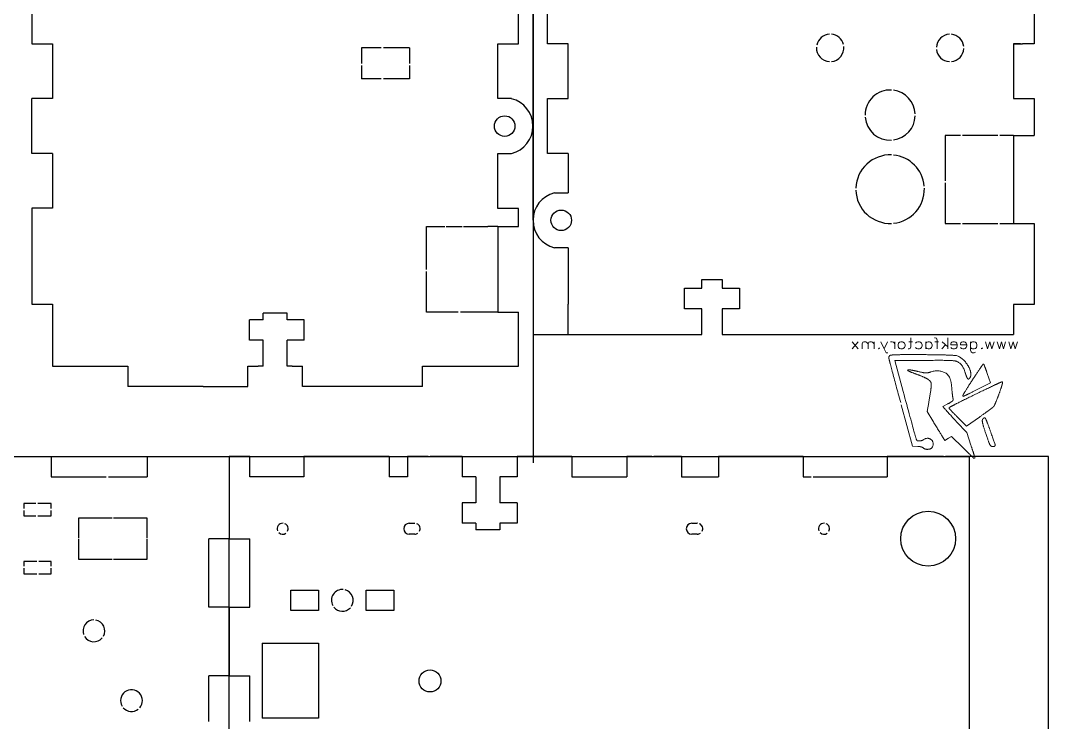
# Model space of a CAD drawing. Header units: centimetres. Extents: x 2209.6 to 2271.7, y 2362.7 to 2417.2.
# Drawn here: x 2225.64 to 2240.64, y 2386.13 to 2396.36 of the extents above; entities that cross this region are included whole.
import ezdxf

# ---------------------------------------------------------------- set-up
doc = ezdxf.new("R2010")
doc.units = ezdxf.units.CM
doc.linetypes.add('PHANTOM2', pattern=[1.25, 0.625, -0.125, 0.125, -0.125, 0.125, -0.125])
doc.layers.add('grabado-tenue', color=7, linetype='PHANTOM2', lineweight=0, true_color=0xc8b188)

msp = doc.modelspace()

# ---------------------------------------------------------------- linework, layer by layer
for p, q in [((2233.122, 2401.823), (2233.122, 2394.823)), ((2233.122, 2393.449), (2233.122, 2401.823)), ((2240.134, 2396.023), (2240.265, 2396.023)), ((2226.109, 2395.224), (2225.809, 2395.224)), ((2225.809, 2394.424), (2225.809, 2395.224)), ((2233.122, 2394.823), (2233.122, 2391.023)), ((2240.134, 2394.684), (2240.434, 2394.684)), ((2240.134, 2394.684), (2240.134, 2393.404)), ((2226.109, 2394.424), (2225.809, 2394.424)), ((2233.634, 2394.424), (2233.634, 2393.849)), ((2233.122, 2393.449), (2233.122, 2391.784)), ((2231.57, 2393.357), (2231.837, 2393.357)), ((2231.857, 2393.357), (2232.09, 2393.357)), ((2232.11, 2393.357), (2232.462, 2393.357)), ((2232.61, 2393.357), (2232.462, 2393.357)), ((2232.61, 2393.357), (2232.609, 2392.109)), ((2232.61, 2393.357), (2232.909, 2393.357)), ((2240.134, 2393.404), (2240.434, 2393.404)), ((2240.434, 2393.404), (2240.434, 2393.271)), ((2233.634, 2393.049), (2233.634, 2392.224)), ((2232.609, 2392.109), (2232.909, 2392.109)), ((2240.434, 2392.223), (2240.134, 2392.223)), ((2240.134, 2392.223), (2240.134, 2391.783)), ((2233.122, 2391.784), (2233.634, 2391.784)), ((2233.634, 2391.784), (2235.585, 2391.784)), ((2235.885, 2391.784), (2240.134, 2391.784)), ((2228.959, 2391.024), (2228.959, 2391.324)), ((2229.184, 2391.324), (2229.109, 2391.324)), ((2229.609, 2391.324), (2229.534, 2391.324)), ((2229.759, 2391.024), (2229.759, 2391.324)), ((2228.309, 2391.024), (2227.209, 2391.024)), ((2228.309, 2391.024), (2228.959, 2391.024)), ((2230.409, 2391.023), (2229.759, 2391.024)), ((2231.509, 2391.023), (2230.409, 2391.023)), ((2233.122, 2391.023), (2233.122, 2389.912)), ((2231.023, 2390.006), (2229.775, 2390.006)), ((2229.775, 2390.006), (2229.775, 2389.706)), ((2231.023, 2390.006), (2231.023, 2389.706)), ((2237.064, 2390.006), (2235.828, 2390.006)), ((2235.828, 2390.006), (2235.828, 2389.706)), ((2237.064, 2390.006), (2237.064, 2389.706)), ((2240.644, 2390.006), (2239.489, 2390.006)), ((2240.644, 2374.605), (2240.644, 2390.006)), ((2237.064, 2389.706), (2237.182, 2389.706)), ((2228.689, 2387.806), (2228.689, 2388.806)), ((2228.689, 2386.806), (2228.689, 2387.806)), ((2228.689, 2385.806), (2228.689, 2386.806))]:
    msp.add_line(p, q)
at = {"color": 7, "linetype": 'Continuous', "lineweight": 25}
for p, q in [((2225.809, 2396.824), (2225.809, 2396.024)), ((2232.909, 2396.023), (2232.909, 2396.823)), ((2233.334, 2396.024), (2233.334, 2396.824)), ((2240.434, 2396.823), (2240.434, 2396.023)), ((2225.809, 2396.024), (2226.109, 2396.024)), ((2226.109, 2396.024), (2226.109, 2395.224)), ((2232.609, 2396.023), (2232.909, 2396.023)), ((2232.609, 2395.223), (2232.609, 2396.023)), ((2233.634, 2396.024), (2233.334, 2396.024)), ((2233.634, 2395.224), (2233.634, 2396.024)), ((2240.235, 2396.023), (2240.134, 2396.023)), ((2240.134, 2396.023), (2240.134, 2395.223)), ((2240.434, 2396.023), (2240.265, 2396.023)), ((2232.809, 2395.223), (2232.609, 2395.223)), ((2233.334, 2395.224), (2233.634, 2395.224)), ((2233.334, 2394.424), (2233.334, 2395.224)), ((2240.134, 2395.223), (2240.434, 2395.223)), ((2240.434, 2395.223), (2240.434, 2394.684)), ((2239.359, 2394.684), (2239.135, 2394.684)), ((2239.904, 2394.684), (2239.389, 2394.684)), ((2240.134, 2394.684), (2239.934, 2394.684)), ((2226.109, 2394.424), (2226.109, 2393.624)), ((2232.609, 2393.623), (2232.609, 2394.423)), ((2232.609, 2394.423), (2232.809, 2394.423)), ((2233.634, 2394.424), (2233.334, 2394.424)), ((2233.434, 2393.849), (2233.634, 2393.849)), ((2226.109, 2393.624), (2225.809, 2393.624)), ((2225.809, 2393.624), (2225.809, 2392.224)), ((2232.909, 2393.623), (2232.609, 2393.623)), ((2232.909, 2393.357), (2232.909, 2393.623)), ((2231.569, 2392.73), (2231.57, 2393.357)), ((2239.135, 2393.404), (2239.359, 2393.404)), ((2239.389, 2393.404), (2239.904, 2393.404)), ((2239.934, 2393.404), (2240.134, 2393.404)), ((2240.434, 2393.271), (2240.434, 2392.223)), ((2233.634, 2393.049), (2233.434, 2393.049)), ((2231.569, 2392.109), (2231.569, 2392.7)), ((2235.585, 2392.459), (2235.585, 2392.584)), ((2235.585, 2392.584), (2235.885, 2392.584)), ((2235.885, 2392.584), (2235.885, 2392.459)), ((2235.335, 2392.159), (2235.335, 2392.459)), ((2235.335, 2392.459), (2235.585, 2392.459)), ((2235.885, 2392.459), (2236.135, 2392.458)), ((2236.135, 2392.458), (2236.135, 2392.158)), ((2225.809, 2392.224), (2226.109, 2392.224)), ((2226.109, 2392.224), (2226.109, 2391.324)), ((2229.534, 2392.097), (2229.184, 2392.097)), ((2229.184, 2391.999), (2229.184, 2392.097)), ((2229.534, 2391.999), (2229.534, 2392.097)), ((2232.032, 2392.109), (2231.569, 2392.109)), ((2232.609, 2392.109), (2232.062, 2392.109)), ((2232.909, 2391.323), (2232.909, 2392.109)), ((2233.634, 2391.784), (2233.634, 2392.224)), ((2235.585, 2392.159), (2235.335, 2392.159)), ((2235.585, 2391.784), (2235.585, 2392.159)), ((2236.135, 2392.158), (2235.885, 2392.159)), ((2235.885, 2392.159), (2235.885, 2391.784)), ((2229.184, 2391.999), (2228.984, 2391.999)), ((2228.984, 2391.699), (2228.984, 2391.999)), ((2229.784, 2391.999), (2229.534, 2391.999)), ((2229.784, 2391.699), (2229.784, 2391.999)), ((2229.184, 2391.699), (2228.984, 2391.699)), ((2229.184, 2391.324), (2229.184, 2391.699)), ((2229.534, 2391.324), (2229.534, 2391.699)), ((2229.784, 2391.699), (2229.534, 2391.699)), ((2226.109, 2391.324), (2227.209, 2391.324)), ((2227.209, 2391.324), (2227.209, 2391.024)), ((2228.959, 2391.324), (2229.109, 2391.324)), ((2229.609, 2391.324), (2229.759, 2391.324)), ((2231.509, 2391.323), (2232.909, 2391.323)), ((2231.509, 2391.023), (2231.509, 2391.323)), ((2225.289, 2390.006), (2226.089, 2390.006)), ((2226.089, 2390.006), (2226.089, 2389.706)), ((2227.489, 2390.006), (2227.489, 2389.706)), ((2227.489, 2390.006), (2228.689, 2390.006)), ((2228.689, 2390.006), (2228.689, 2388.806)), ((2228.989, 2390.006), (2228.689, 2390.006)), ((2228.989, 2389.706), (2228.989, 2390.006)), ((2231.593, 2390.006), (2231.289, 2390.006)), ((2231.289, 2390.006), (2231.289, 2389.706)), ((2232.089, 2390.006), (2231.623, 2390.006)), ((2232.089, 2390.006), (2232.089, 2389.706)), ((2233.689, 2390.006), (2232.889, 2390.006)), ((2232.889, 2390.006), (2232.889, 2389.706)), ((2233.689, 2390.006), (2233.689, 2389.706)), ((2234.854, 2390.006), (2234.489, 2390.006)), ((2234.489, 2390.006), (2234.489, 2389.706)), ((2235.289, 2390.006), (2234.884, 2390.006)), ((2235.289, 2390.006), (2235.289, 2389.706)), ((2239.113, 2390.006), (2238.289, 2390.006)), ((2238.289, 2390.006), (2238.289, 2389.706)), ((2239.489, 2390.006), (2239.143, 2390.006)), ((2239.489, 2390.006), (2239.489, 2379.155)), ((2226.089, 2389.706), (2226.895, 2389.706)), ((2226.925, 2389.706), (2227.489, 2389.706)), ((2229.775, 2389.706), (2228.989, 2389.706)), ((2231.289, 2389.706), (2231.023, 2389.706)), ((2232.29, 2389.706), (2232.089, 2389.706)), ((2232.29, 2389.706), (2232.29, 2389.331)), ((2232.889, 2389.706), (2232.639, 2389.706)), ((2232.639, 2389.706), (2232.639, 2389.331)), ((2233.689, 2389.706), (2234.489, 2389.706)), ((2235.289, 2389.706), (2235.828, 2389.706)), ((2237.212, 2389.706), (2238.289, 2389.706)), ((2232.089, 2389.331), (2232.089, 2389.031)), ((2232.29, 2389.331), (2232.089, 2389.331)), ((2232.889, 2389.331), (2232.639, 2389.331)), ((2232.889, 2389.331), (2232.889, 2389.031)), ((2232.29, 2389.031), (2232.089, 2389.031)), ((2232.29, 2389.031), (2232.29, 2388.933)), ((2232.639, 2388.933), (2232.29, 2388.933)), ((2232.889, 2389.031), (2232.639, 2389.031)), ((2232.639, 2389.031), (2232.639, 2388.933)), ((2228.689, 2388.806), (2228.389, 2388.806)), ((2228.389, 2387.806), (2228.389, 2388.806)), ((2228.689, 2388.806), (2228.989, 2388.806)), ((2228.989, 2387.806), (2228.989, 2388.806)), ((2228.689, 2387.806), (2228.389, 2387.806)), ((2228.689, 2387.806), (2228.689, 2386.806)), ((2228.689, 2387.806), (2228.989, 2387.806)), ((2228.689, 2386.806), (2228.389, 2386.806)), ((2228.389, 2386.141), (2228.389, 2386.806)), ((2228.689, 2386.806), (2228.989, 2386.806)), ((2228.989, 2386.141), (2228.989, 2386.806))]:
    msp.add_line(p, q, dxfattribs=at)
at = {"color": 1, "linetype": 'Continuous', "lineweight": 25}
for p, q in [((2230.619, 2395.963), (2230.619, 2395.736)), ((2230.908, 2395.963), (2230.619, 2395.963)), ((2231.319, 2395.963), (2230.938, 2395.963)), ((2231.319, 2395.963), (2231.319, 2395.736)), ((2230.619, 2395.706), (2230.619, 2395.513)), ((2231.319, 2395.706), (2231.319, 2395.513)), ((2230.908, 2395.513), (2230.619, 2395.513)), ((2231.319, 2395.513), (2230.938, 2395.513)), ((2239.135, 2394.684), (2239.135, 2394.026)), ((2239.135, 2393.996), (2239.135, 2393.404)), ((2225.865, 2389.321), (2225.689, 2389.321)), ((2225.689, 2389.321), (2225.689, 2389.248)), ((2226.089, 2389.321), (2225.895, 2389.321)), ((2226.089, 2389.248), (2226.089, 2389.321)), ((2225.689, 2389.218), (2225.689, 2389.141)), ((2225.689, 2389.141), (2225.865, 2389.141)), ((2225.895, 2389.141), (2226.089, 2389.141)), ((2226.089, 2389.141), (2226.089, 2389.218)), ((2226.98, 2389.106), (2226.489, 2389.106)), ((2226.489, 2389.106), (2226.489, 2388.817)), ((2227.489, 2389.106), (2226.998, 2389.106)), ((2227.489, 2388.817), (2227.489, 2389.106)), ((2226.489, 2388.806), (2226.489, 2388.506)), ((2227.489, 2388.506), (2227.489, 2388.806)), ((2226.489, 2388.506), (2226.98, 2388.506)), ((2226.998, 2388.506), (2227.489, 2388.506)), ((2225.689, 2388.471), (2225.689, 2388.406)), ((2225.88, 2388.471), (2225.689, 2388.471)), ((2225.689, 2388.376), (2225.689, 2388.291)), ((2226.089, 2388.471), (2225.91, 2388.471)), ((2226.089, 2388.406), (2226.089, 2388.471)), ((2226.089, 2388.291), (2226.089, 2388.376)), ((2225.689, 2388.291), (2225.88, 2388.291)), ((2225.91, 2388.291), (2226.089, 2388.291)), ((2229.589, 2387.756), (2229.589, 2388.056)), ((2229.589, 2388.056), (2229.989, 2388.056)), ((2229.989, 2388.056), (2229.989, 2387.756)), ((2230.689, 2387.756), (2230.689, 2388.056)), ((2230.689, 2388.056), (2231.089, 2388.056)), ((2231.089, 2388.056), (2231.089, 2387.756)), ((2229.989, 2387.756), (2229.589, 2387.756)), ((2231.089, 2387.756), (2230.689, 2387.756)), ((2229.169, 2387.28), (2229.693, 2387.28)), ((2229.693, 2386.186), (2229.169, 2386.186))]:
    msp.add_line(p, q, dxfattribs=at)
at = {"color": 1}
for p, q in [((2231.315, 2389.031), (2231.395, 2389.031)), ((2235.439, 2389.031), (2235.519, 2389.031)), ((2231.395, 2388.871), (2231.315, 2388.871)), ((2235.519, 2388.871), (2235.439, 2388.871)), ((2229.169, 2387.28), (2229.169, 2386.186)), ((2229.693, 2387.28), (2229.993, 2387.28)), ((2229.993, 2387.28), (2229.993, 2386.186)), ((2229.993, 2386.186), (2229.693, 2386.186))]:
    msp.add_line(p, q, dxfattribs=at)
msp.add_lwpolyline([(2209.639, 2374.606), (2209.639, 2390.006), (2239.489, 2390.006)])
at = {"color": 1, "linetype": 'Continuous', "lineweight": 25}
for centre, radius in [((2232.709, 2394.823), 0.15), ((2238.889, 2388.806), 0.4), ((2231.619, 2386.731), 0.16)]:
    msp.add_circle(centre, radius, dxfattribs=at)
at = {"color": 7, "linetype": 'Continuous', "lineweight": 25}
msp.add_circle((2233.534, 2393.449), 0.15, dxfattribs=at)
at = {"color": 1, "linetype": 'Continuous', "lineweight": 25}
for centre, radius, start, end in [((2237.459, 2395.963), 0.2, 93.0407, 168.5715), ((2237.459, 2395.963), 0.2, 14.6632, 84.4435), ((2239.209, 2395.963), 0.2, 93.1584, 177.3497), ((2239.209, 2395.963), 0.2, 5.885, 84.5606), ((2237.459, 2395.963), 0.2, 275.583, 5.961), ((2237.459, 2395.963), 0.2, 177.2732, 266.9853), ((2239.209, 2395.963), 0.2, 185.9498, 266.8675), ((2239.209, 2395.963), 0.2, 275.4659, 357.2844), ((2238.334, 2394.983), 0.366, 87.1636, 180.2218), ((2238.334, 2394.983), 0.366, 3.0128, 82.453), ((2238.334, 2394.983), 0.366, 184.9167, 272.8624), ((2238.334, 2394.983), 0.366, 277.5735, 358.3175), ((2238.334, 2393.903), 0.5, 87.8897, 178.0976), ((2238.334, 2393.903), 0.5, 5.1371, 84.4462), ((2238.334, 2393.903), 0.5, 181.5369, 272.1362), ((2238.334, 2393.903), 0.5, 275.5803, 1.6973), ((2230.339, 2387.906), 0.159, 84.9224, 207.7883), ((2230.339, 2387.906), 0.159, 328.0722, 74.311), ((2230.339, 2387.906), 0.159, 218.2399, 317.5522), ((2226.713, 2387.461), 0.159, 90.4044, 199.9299), ((2226.713, 2387.461), 0.159, 330.4044, 79.9299), ((2226.713, 2387.461), 0.159, 210.4044, 319.9299), ((2227.262, 2386.445), 0.159, 318.9094, 210.8549), ((2227.262, 2386.445), 0.159, 221.3517, 308.0207)]:
    msp.add_arc(centre, radius, start, end, dxfattribs=at)
for centre, start, end in [((2232.709, 2394.823), 284.0286, 75.9562), ((2233.534, 2393.449), 104.0322, 255.9597)]:
    msp.add_arc(centre, 0.412, start, end)
at = {"color": 7, "linetype": 'Continuous', "lineweight": 25}
for start, end in [(269.996, 269.996), (89.99596856692514, 89.99596880220273)]:
    msp.add_arc((2233.434, 2393.449), 0.4, start, end, dxfattribs=at)
at = {"color": 1}
for centre, start, end in [((2229.468, 2388.951), 85.9975, 203.7607), ((2229.468, 2388.951), 332.4778, 65.1206), ((2231.315, 2388.951), 90, 270), ((2231.395, 2388.951), 332.4778, 65.1206), ((2235.439, 2388.951), 90, 270), ((2235.519, 2388.951), 85.9975, 90), ((2235.519, 2388.951), 332.4778, 65.1206), ((2235.519, 2388.951), 332.4778, 65.1206), ((2237.369, 2388.951), 85.9975, 203.7607), ((2237.369, 2388.951), 332.4778, 65.1206), ((2229.468, 2388.951), 224.6492, 306.8663), ((2231.395, 2388.951), 270, 306.8663), ((2235.519, 2388.951), 270, 306.8663), ((2237.369, 2388.951), 224.6492, 306.8663)]:
    msp.add_arc(centre, 0.08, start, end, dxfattribs=at)
at = {"layer": 'grabado-tenue', "color": 2, "lineweight": 0, "true_color": 0xf1eb1f}
for points in [[(2237.865, 2391.573), (2237.781, 2391.679)], [(2237.781, 2391.573), (2237.865, 2391.679)], [(2238.015, 2391.649), (2237.989, 2391.672), (2237.977, 2391.679), (2237.951, 2391.679), (2237.936, 2391.672), (2237.928, 2391.649), (2237.928, 2391.573)], [(2238.101, 2391.649), (2238.076, 2391.672), (2238.061, 2391.679), (2238.038, 2391.679), (2238.022, 2391.672), (2238.015, 2391.649), (2238.015, 2391.573)], [(2238.101, 2391.573), (2238.101, 2391.679)], [(2238.294, 2391.679), (2238.246, 2391.573), (2238.2, 2391.679)], [(2238.401, 2391.634), (2238.396, 2391.657), (2238.381, 2391.672), (2238.363, 2391.679), (2238.34, 2391.679)], [(2238.401, 2391.573), (2238.401, 2391.679)], [(2238.638, 2391.735), (2238.638, 2391.603), (2238.627, 2391.578), (2238.612, 2391.573), (2238.597, 2391.573)], [(2238.66, 2391.679), (2238.607, 2391.679)], [(2238.706, 2391.657), (2238.721, 2391.672), (2238.737, 2391.679), (2238.762, 2391.679), (2238.775, 2391.672), (2238.793, 2391.657), (2238.8, 2391.634), (2238.8, 2391.618), (2238.793, 2391.596), (2238.775, 2391.578), (2238.762, 2391.573), (2238.737, 2391.573), (2238.721, 2391.578), (2238.706, 2391.596)], [(2238.856, 2391.679), (2238.856, 2391.573)], [(2238.856, 2391.657), (2238.869, 2391.672), (2238.887, 2391.679), (2238.907, 2391.679), (2238.925, 2391.672), (2238.94, 2391.657), (2238.948, 2391.634), (2238.948, 2391.618), (2238.94, 2391.596), (2238.925, 2391.578), (2238.907, 2391.573), (2238.887, 2391.573), (2238.869, 2391.578), (2238.856, 2391.596)], [(2238.981, 2391.735), (2238.993, 2391.735), (2239.011, 2391.728), (2239.019, 2391.702), (2239.019, 2391.573)], [(2239.042, 2391.679), (2238.986, 2391.679)], [(2239.143, 2391.634), (2239.087, 2391.573)], [(2239.095, 2391.679), (2239.174, 2391.603)], [(2239.174, 2391.573), (2239.174, 2391.735)], [(2239.311, 2391.634), (2239.22, 2391.634), (2239.22, 2391.649), (2239.227, 2391.664), (2239.235, 2391.672), (2239.25, 2391.679), (2239.273, 2391.679), (2239.291, 2391.672), (2239.306, 2391.657), (2239.311, 2391.634), (2239.311, 2391.618), (2239.306, 2391.596), (2239.291, 2391.578), (2239.273, 2391.573), (2239.25, 2391.573), (2239.235, 2391.578), (2239.22, 2391.596)], [(2239.454, 2391.634), (2239.359, 2391.634), (2239.359, 2391.649), (2239.367, 2391.664), (2239.375, 2391.672), (2239.393, 2391.679), (2239.415, 2391.679), (2239.431, 2391.672), (2239.446, 2391.657), (2239.454, 2391.634), (2239.454, 2391.618), (2239.446, 2391.596), (2239.431, 2391.578), (2239.415, 2391.573), (2239.393, 2391.573), (2239.375, 2391.578), (2239.359, 2391.596)], [(2239.507, 2391.679), (2239.507, 2391.555), (2239.517, 2391.532), (2239.522, 2391.524), (2239.537, 2391.517), (2239.56, 2391.517), (2239.578, 2391.524)], [(2239.507, 2391.657), (2239.522, 2391.672), (2239.537, 2391.679), (2239.56, 2391.679), (2239.578, 2391.672), (2239.593, 2391.657), (2239.601, 2391.634), (2239.601, 2391.618), (2239.593, 2391.596), (2239.578, 2391.578), (2239.56, 2391.573), (2239.537, 2391.573), (2239.522, 2391.578), (2239.507, 2391.596)], [(2239.85, 2391.679), (2239.817, 2391.573), (2239.787, 2391.679), (2239.756, 2391.573), (2239.726, 2391.679)], [(2240.02, 2391.679), (2239.99, 2391.573), (2239.959, 2391.679), (2239.929, 2391.573), (2239.896, 2391.679)], [(2240.191, 2391.679), (2240.16, 2391.573), (2240.13, 2391.679), (2240.097, 2391.573), (2240.066, 2391.679)], [(2238.17, 2391.588), (2238.177, 2391.578), (2238.17, 2391.573), (2238.162, 2391.578)], [(2238.246, 2391.573), (2238.272, 2391.524), (2238.277, 2391.517), (2238.302, 2391.517)], [(2239.672, 2391.588), (2239.68, 2391.578), (2239.672, 2391.573), (2239.662, 2391.578)]]:
    msp.add_lwpolyline(points, dxfattribs=at)
msp.add_lwpolyline([(2238.513, 2391.679), (2238.526, 2391.672), (2238.543, 2391.657), (2238.551, 2391.634), (2238.551, 2391.618), (2238.543, 2391.596), (2238.526, 2391.578), (2238.513, 2391.573), (2238.488, 2391.573), (2238.472, 2391.578), (2238.457, 2391.596), (2238.449, 2391.618), (2238.449, 2391.634), (2238.457, 2391.657), (2238.472, 2391.672), (2238.488, 2391.679), (2238.513, 2391.679)], close=True, dxfattribs=at)
at = {"layer": 'grabado-tenue', "color": 2, "true_color": 0xf1eb1f}
for points in [[(2238.815, 2391.49), (2238.815, 2391.49)], [(2239.697, 2391.351), (2239.697, 2391.351)], [(2238.6, 2391.27), (2238.6, 2391.27)], [(2239.967, 2391.093), (2239.967, 2391.093)], [(2239.715, 2390.569), (2239.715, 2390.569)]]:
    msp.add_lwpolyline(points, close=True, dxfattribs=at)
for points in [[(2238.831, 2391.406), (2238.401, 2391.402), (2238.524, 2390.95)], [(2239.752, 2391.214), (2239.8, 2391.081), (2239.604, 2390.98)], [(2238.736, 2390.152), (2238.662, 2390.156), (2238.488, 2390.791)], [(2238.956, 2390.523), (2238.872, 2390.659), (2238.897, 2390.792)], [(2239.177, 2390.772), (2239.102, 2390.732), (2239.128, 2390.704)], [(2239.304, 2390.511), (2239.451, 2390.352), (2239.512, 2390.17)], [(2239.637, 2390.579), (2239.45, 2390.447), (2239.321, 2390.575)], [(2239.394, 2390.136), (2239.231, 2390.298), (2239.186, 2390.272), (2239.131, 2390.24), (2239.083, 2390.317)]]:
    msp.add_lwpolyline(points, dxfattribs=at)
for points in [[(2238.314, 2391.444), (2238.313, 2391.46), (2238.324, 2391.476), (2238.339, 2391.481)], [(2238.339, 2391.481), (2238.343, 2391.483), (2238.349, 2391.484), (2238.357, 2391.484)], [(2238.357, 2391.484), (2238.366, 2391.485), (2238.377, 2391.486), (2238.391, 2391.487)], [(2238.391, 2391.487), (2238.419, 2391.488), (2238.456, 2391.489), (2238.5, 2391.49)], [(2238.5, 2391.49), (2238.587, 2391.491), (2238.701, 2391.491), (2238.815, 2391.49)], [(2238.815, 2391.49), (2238.929, 2391.489), (2239.044, 2391.487), (2239.133, 2391.485)], [(2239.133, 2391.485), (2239.178, 2391.483), (2239.217, 2391.482), (2239.246, 2391.48)], [(2239.246, 2391.48), (2239.275, 2391.479), (2239.294, 2391.477), (2239.303, 2391.475)], [(2238.315, 2391.438), (2238.314, 2391.441), (2238.314, 2391.442), (2238.314, 2391.444)], [(2238.318, 2391.426), (2238.316, 2391.431), (2238.316, 2391.435), (2238.315, 2391.438)], [(2238.328, 2391.385), (2238.324, 2391.402), (2238.32, 2391.416), (2238.318, 2391.426)], [(2238.365, 2391.242), (2238.35, 2391.301), (2238.337, 2391.35), (2238.328, 2391.385)], [(2239.202, 2391.405), (2239.134, 2391.408), (2239.023, 2391.407), (2238.831, 2391.406)], [(2239.314, 2391.388), (2239.294, 2391.397), (2239.27, 2391.402), (2239.202, 2391.405)], [(2239.303, 2391.475), (2239.365, 2391.458), (2239.425, 2391.401), (2239.465, 2391.338)], [(2239.431, 2391.224), (2239.4, 2391.319), (2239.37, 2391.361), (2239.314, 2391.388)], [(2239.465, 2391.338), (2239.485, 2391.306), (2239.501, 2391.273), (2239.508, 2391.242)], [(2239.643, 2391.284), (2239.657, 2391.304), (2239.668, 2391.321), (2239.677, 2391.332)], [(2239.677, 2391.332), (2239.681, 2391.338), (2239.684, 2391.342), (2239.686, 2391.345)], [(2239.686, 2391.345), (2239.688, 2391.346), (2239.688, 2391.348), (2239.689, 2391.349)], [(2239.689, 2391.349), (2239.69, 2391.349), (2239.69, 2391.35), (2239.691, 2391.35)], [(2239.691, 2391.35), (2239.692, 2391.35), (2239.692, 2391.351), (2239.692, 2391.351)], [(2239.692, 2391.351), (2239.692, 2391.351), (2239.694, 2391.351), (2239.694, 2391.351)], [(2239.694, 2391.351), (2239.694, 2391.351), (2239.697, 2391.351), (2239.697, 2391.351)], [(2239.697, 2391.351), (2239.697, 2391.351), (2239.7, 2391.35), (2239.7, 2391.35)], [(2239.7, 2391.35), (2239.7, 2391.35), (2239.701, 2391.349), (2239.701, 2391.349)], [(2239.701, 2391.349), (2239.701, 2391.348), (2239.701, 2391.348), (2239.702, 2391.348)], [(2239.702, 2391.348), (2239.702, 2391.348), (2239.702, 2391.347), (2239.702, 2391.347)], [(2239.702, 2391.347), (2239.703, 2391.346), (2239.703, 2391.345), (2239.704, 2391.344)], [(2239.704, 2391.344), (2239.704, 2391.342), (2239.705, 2391.339), (2239.707, 2391.335)], [(2239.707, 2391.335), (2239.71, 2391.328), (2239.714, 2391.319), (2239.718, 2391.306)], [(2238.488, 2390.791), (2238.44, 2390.964), (2238.397, 2391.124), (2238.365, 2391.242)], [(2238.589, 2391.262), (2238.589, 2391.262), (2238.59, 2391.265), (2238.59, 2391.265)], [(2238.59, 2391.26), (2238.59, 2391.26), (2238.589, 2391.262), (2238.589, 2391.262)], [(2238.59, 2391.265), (2238.59, 2391.265), (2238.591, 2391.268), (2238.591, 2391.268)], [(2238.591, 2391.258), (2238.591, 2391.258), (2238.59, 2391.26), (2238.59, 2391.26)], [(2238.591, 2391.268), (2238.591, 2391.268), (2238.593, 2391.269), (2238.593, 2391.269)], [(2238.594, 2391.255), (2238.593, 2391.256), (2238.592, 2391.256), (2238.591, 2391.258)], [(2238.593, 2391.269), (2238.593, 2391.269), (2238.594, 2391.27), (2238.594, 2391.27)], [(2238.594, 2391.27), (2238.595, 2391.27), (2238.596, 2391.27), (2238.596, 2391.27)], [(2238.602, 2391.251), (2238.598, 2391.252), (2238.596, 2391.254), (2238.594, 2391.255)], [(2238.596, 2391.27), (2238.598, 2391.27), (2238.599, 2391.27), (2238.6, 2391.27)], [(2238.6, 2391.27), (2238.603, 2391.27), (2238.606, 2391.27), (2238.609, 2391.27)], [(2238.631, 2391.238), (2238.619, 2391.243), (2238.609, 2391.247), (2238.602, 2391.251)], [(2238.609, 2391.27), (2238.617, 2391.269), (2238.627, 2391.268), (2238.64, 2391.265)], [(2238.73, 2391.2), (2238.691, 2391.214), (2238.656, 2391.227), (2238.631, 2391.238)], [(2238.64, 2391.265), (2238.665, 2391.261), (2238.698, 2391.254), (2238.734, 2391.246)], [(2238.842, 2391.154), (2238.811, 2391.169), (2238.773, 2391.185), (2238.73, 2391.2)], [(2238.734, 2391.246), (2238.797, 2391.231), (2238.83, 2391.224), (2238.855, 2391.223)], [(2238.855, 2391.223), (2238.88, 2391.222), (2238.898, 2391.228), (2238.934, 2391.239)], [(2238.934, 2391.239), (2239.012, 2391.263), (2239.069, 2391.259), (2239.139, 2391.224)], [(2239.139, 2391.224), (2239.169, 2391.208), (2239.191, 2391.183), (2239.206, 2391.146)], [(2239.45, 2391.168), (2239.444, 2391.182), (2239.438, 2391.2), (2239.431, 2391.224)], [(2239.508, 2391.242), (2239.515, 2391.212), (2239.515, 2391.183), (2239.503, 2391.16)], [(2239.535, 2391.122), (2239.577, 2391.185), (2239.615, 2391.242), (2239.643, 2391.284)], [(2239.718, 2391.306), (2239.727, 2391.282), (2239.739, 2391.25), (2239.752, 2391.214)], [(2238.905, 2391.115), (2238.895, 2391.125), (2238.873, 2391.139), (2238.842, 2391.154)], [(2238.933, 2391.076), (2238.929, 2391.09), (2238.922, 2391.098), (2238.905, 2391.115)], [(2238.931, 2391.003), (2238.935, 2391.041), (2238.936, 2391.062), (2238.933, 2391.076)], [(2239.206, 2391.146), (2239.222, 2391.108), (2239.23, 2391.058), (2239.235, 2390.99)], [(2239.432, 2390.959), (2239.457, 2391.001), (2239.494, 2391.058), (2239.535, 2391.122)], [(2239.465, 2391.14), (2239.46, 2391.146), (2239.455, 2391.155), (2239.45, 2391.168)], [(2239.476, 2391.134), (2239.472, 2391.134), (2239.468, 2391.137), (2239.465, 2391.14)], [(2239.487, 2391.138), (2239.484, 2391.135), (2239.48, 2391.134), (2239.476, 2391.134)], [(2239.503, 2391.16), (2239.498, 2391.15), (2239.493, 2391.142), (2239.487, 2391.138)], [(2239.578, 2390.912), (2239.674, 2390.958), (2239.769, 2391.004), (2239.842, 2391.038)], [(2239.842, 2391.038), (2239.878, 2391.055), (2239.908, 2391.069), (2239.93, 2391.079)], [(2239.93, 2391.079), (2239.94, 2391.083), (2239.949, 2391.087), (2239.955, 2391.09)], [(2239.955, 2391.09), (2239.958, 2391.091), (2239.961, 2391.092), (2239.963, 2391.092)], [(2239.973, 2391.068), (2239.97, 2391.058), (2239.966, 2391.044), (2239.961, 2391.028)], [(2239.963, 2391.092), (2239.964, 2391.093), (2239.964, 2391.093), (2239.965, 2391.093)], [(2239.965, 2391.093), (2239.966, 2391.093), (2239.967, 2391.093), (2239.967, 2391.093)], [(2239.967, 2391.093), (2239.968, 2391.093), (2239.969, 2391.093), (2239.969, 2391.093)], [(2239.969, 2391.093), (2239.97, 2391.093), (2239.972, 2391.091), (2239.972, 2391.091)], [(2239.972, 2391.091), (2239.972, 2391.091), (2239.973, 2391.089), (2239.974, 2391.089)], [(2239.975, 2391.08), (2239.974, 2391.077), (2239.974, 2391.073), (2239.973, 2391.068)], [(2239.974, 2391.089), (2239.974, 2391.089), (2239.974, 2391.088), (2239.974, 2391.088)], [(2239.974, 2391.088), (2239.975, 2391.087), (2239.975, 2391.086), (2239.975, 2391.085)], [(2239.975, 2391.085), (2239.975, 2391.083), (2239.975, 2391.082), (2239.975, 2391.08)], [(2238.524, 2390.95), (2238.594, 2390.697), (2238.666, 2390.43), (2238.686, 2390.358)], [(2238.897, 2390.792), (2238.911, 2390.864), (2238.926, 2390.959), (2238.931, 2391.003)], [(2239.235, 2390.99), (2239.237, 2390.956), (2239.241, 2390.923), (2239.244, 2390.897)], [(2239.244, 2390.897), (2239.245, 2390.884), (2239.247, 2390.873), (2239.249, 2390.864)], [(2239.316, 2390.782), (2239.387, 2390.818), (2239.483, 2390.865), (2239.578, 2390.912)], [(2239.393, 2390.891), (2239.394, 2390.893), (2239.394, 2390.894), (2239.395, 2390.896)], [(2239.393, 2390.89), (2239.394, 2390.89), (2239.393, 2390.89), (2239.393, 2390.891)], [(2239.393, 2390.889), (2239.393, 2390.889), (2239.393, 2390.889), (2239.393, 2390.89)], [(2239.393, 2390.887), (2239.393, 2390.887), (2239.393, 2390.888), (2239.393, 2390.889)], [(2239.394, 2390.886), (2239.394, 2390.886), (2239.393, 2390.887), (2239.393, 2390.887)], [(2239.396, 2390.883), (2239.396, 2390.883), (2239.394, 2390.885), (2239.394, 2390.886)], [(2239.395, 2390.896), (2239.397, 2390.899), (2239.399, 2390.904), (2239.403, 2390.909)], [(2239.399, 2390.882), (2239.398, 2390.882), (2239.396, 2390.883), (2239.396, 2390.883)], [(2239.401, 2390.881), (2239.401, 2390.881), (2239.399, 2390.882), (2239.399, 2390.882)], [(2239.403, 2390.882), (2239.402, 2390.882), (2239.401, 2390.881), (2239.401, 2390.881)], [(2239.403, 2390.909), (2239.409, 2390.921), (2239.419, 2390.938), (2239.432, 2390.959)], [(2239.405, 2390.882), (2239.404, 2390.882), (2239.403, 2390.882), (2239.403, 2390.882)], [(2239.409, 2390.884), (2239.407, 2390.883), (2239.406, 2390.883), (2239.405, 2390.882)], [(2239.422, 2390.89), (2239.417, 2390.887), (2239.412, 2390.886), (2239.409, 2390.884)], [(2239.466, 2390.911), (2239.448, 2390.902), (2239.433, 2390.895), (2239.422, 2390.89)], [(2239.604, 2390.98), (2239.552, 2390.953), (2239.503, 2390.929), (2239.466, 2390.911)], [(2239.922, 2390.913), (2239.906, 2390.871), (2239.89, 2390.829), (2239.876, 2390.796)], [(2239.961, 2391.028), (2239.952, 2390.997), (2239.937, 2390.955), (2239.922, 2390.913)], [(2239.242, 2390.813), (2239.23, 2390.802), (2239.209, 2390.79), (2239.177, 2390.772)], [(2239.205, 2390.724), (2239.211, 2390.727), (2239.219, 2390.732), (2239.23, 2390.738)], [(2239.23, 2390.738), (2239.251, 2390.749), (2239.28, 2390.764), (2239.316, 2390.782)], [(2239.254, 2390.83), (2239.252, 2390.824), (2239.248, 2390.819), (2239.242, 2390.813)], [(2239.249, 2390.864), (2239.25, 2390.856), (2239.252, 2390.849), (2239.253, 2390.847)], [(2239.253, 2390.847), (2239.255, 2390.842), (2239.256, 2390.836), (2239.254, 2390.83)], [(2239.844, 2390.731), (2239.84, 2390.727), (2239.832, 2390.721), (2239.82, 2390.711)], [(2239.858, 2390.754), (2239.852, 2390.743), (2239.849, 2390.736), (2239.844, 2390.731)], [(2239.876, 2390.796), (2239.869, 2390.779), (2239.863, 2390.765), (2239.858, 2390.754)], [(2239.128, 2390.704), (2239.145, 2390.684), (2239.225, 2390.598), (2239.304, 2390.511)], [(2239.193, 2390.712), (2239.193, 2390.712), (2239.194, 2390.715), (2239.194, 2390.715)], [(2239.194, 2390.71), (2239.194, 2390.71), (2239.193, 2390.712), (2239.193, 2390.712)], [(2239.194, 2390.715), (2239.194, 2390.715), (2239.195, 2390.717), (2239.195, 2390.717)], [(2239.194, 2390.709), (2239.194, 2390.709), (2239.194, 2390.71), (2239.194, 2390.71)], [(2239.195, 2390.707), (2239.195, 2390.708), (2239.195, 2390.708), (2239.194, 2390.709)], [(2239.195, 2390.717), (2239.195, 2390.717), (2239.196, 2390.718), (2239.196, 2390.718)], [(2239.197, 2390.704), (2239.196, 2390.705), (2239.196, 2390.706), (2239.195, 2390.707)], [(2239.196, 2390.718), (2239.197, 2390.719), (2239.197, 2390.719), (2239.198, 2390.72)], [(2239.205, 2390.695), (2239.202, 2390.698), (2239.199, 2390.701), (2239.197, 2390.704)], [(2239.198, 2390.72), (2239.2, 2390.721), (2239.203, 2390.722), (2239.205, 2390.724)], [(2239.232, 2390.665), (2239.221, 2390.677), (2239.212, 2390.687), (2239.205, 2390.695)], [(2239.321, 2390.575), (2239.286, 2390.61), (2239.255, 2390.641), (2239.232, 2390.665)], [(2239.773, 2390.677), (2239.736, 2390.649), (2239.688, 2390.614), (2239.637, 2390.579)], [(2239.82, 2390.711), (2239.808, 2390.702), (2239.792, 2390.69), (2239.773, 2390.677)], [(2239.083, 2390.317), (2239.059, 2390.357), (2239.001, 2390.449), (2238.956, 2390.523)], [(2239.679, 2390.526), (2239.679, 2390.536), (2239.68, 2390.543), (2239.684, 2390.549)], [(2239.685, 2390.488), (2239.681, 2390.505), (2239.679, 2390.517), (2239.679, 2390.526)], [(2239.684, 2390.549), (2239.689, 2390.554), (2239.694, 2390.559), (2239.699, 2390.563)], [(2239.73, 2390.339), (2239.707, 2390.409), (2239.692, 2390.456), (2239.685, 2390.488)], [(2239.699, 2390.563), (2239.704, 2390.566), (2239.709, 2390.569), (2239.715, 2390.569)], [(2239.715, 2390.569), (2239.715, 2390.569), (2239.717, 2390.569), (2239.717, 2390.569)], [(2239.717, 2390.569), (2239.717, 2390.569), (2239.719, 2390.568), (2239.719, 2390.568)], [(2239.719, 2390.568), (2239.72, 2390.567), (2239.721, 2390.567), (2239.721, 2390.566)], [(2239.721, 2390.566), (2239.722, 2390.565), (2239.723, 2390.564), (2239.724, 2390.562)], [(2239.724, 2390.562), (2239.726, 2390.559), (2239.728, 2390.556), (2239.73, 2390.551)], [(2239.73, 2390.551), (2239.734, 2390.541), (2239.74, 2390.527), (2239.747, 2390.51)], [(2239.747, 2390.51), (2239.761, 2390.476), (2239.778, 2390.43), (2239.796, 2390.379)], [(2238.686, 2390.358), (2238.704, 2390.292), (2238.714, 2390.259), (2238.722, 2390.244)], [(2239.788, 2390.181), (2239.775, 2390.207), (2239.759, 2390.253), (2239.73, 2390.339)], [(2239.796, 2390.379), (2239.832, 2390.276), (2239.864, 2390.184), (2239.867, 2390.175)], [(2238.722, 2390.244), (2238.727, 2390.237), (2238.73, 2390.234), (2238.735, 2390.233)], [(2238.735, 2390.233), (2238.74, 2390.231), (2238.748, 2390.231), (2238.758, 2390.231)], [(2238.788, 2390.144), (2238.774, 2390.148), (2238.755, 2390.151), (2238.736, 2390.152)], [(2238.758, 2390.231), (2238.78, 2390.231), (2238.811, 2390.241), (2238.823, 2390.25)], [(2238.816, 2390.131), (2238.814, 2390.134), (2238.803, 2390.14), (2238.788, 2390.144)], [(2238.885, 2390.109), (2238.859, 2390.107), (2238.831, 2390.113), (2238.816, 2390.131)], [(2238.823, 2390.25), (2238.859, 2390.278), (2238.903, 2390.277), (2238.936, 2390.247)], [(2238.948, 2390.139), (2238.938, 2390.119), (2238.912, 2390.11), (2238.885, 2390.109)], [(2238.936, 2390.247), (2238.966, 2390.22), (2238.97, 2390.18), (2238.948, 2390.139)], [(2239.512, 2390.02), (2239.482, 2390.049), (2239.44, 2390.09), (2239.394, 2390.136)], [(2239.512, 2390.17), (2239.528, 2390.121), (2239.544, 2390.075), (2239.555, 2390.041)], [(2239.809, 2390.155), (2239.801, 2390.16), (2239.795, 2390.168), (2239.788, 2390.181)], [(2239.833, 2390.149), (2239.824, 2390.149), (2239.816, 2390.15), (2239.809, 2390.155)], [(2239.86, 2390.155), (2239.853, 2390.151), (2239.844, 2390.149), (2239.833, 2390.149)], [(2239.867, 2390.164), (2239.866, 2390.16), (2239.863, 2390.157), (2239.86, 2390.155)], [(2239.867, 2390.175), (2239.868, 2390.172), (2239.869, 2390.167), (2239.867, 2390.164)], [(2239.548, 2389.986), (2239.54, 2389.994), (2239.527, 2390.005), (2239.512, 2390.02)], [(2239.558, 2389.977), (2239.556, 2389.979), (2239.552, 2389.982), (2239.548, 2389.986)], [(2239.555, 2390.041), (2239.56, 2390.024), (2239.564, 2390.01), (2239.567, 2390)], [(2239.567, 2390), (2239.569, 2389.995), (2239.57, 2389.991), (2239.571, 2389.988)], [(2239.571, 2389.988), (2239.572, 2389.986), (2239.572, 2389.985), (2239.572, 2389.984)], [(2239.572, 2389.984), (2239.572, 2389.984), (2239.572, 2389.983), (2239.572, 2389.983)], [(2239.572, 2389.983), (2239.573, 2389.982), (2239.572, 2389.981), (2239.572, 2389.981)], [(2239.572, 2389.981), (2239.572, 2389.981), (2239.572, 2389.978), (2239.572, 2389.978)]]:
    msp.add_open_spline(points, degree=3, dxfattribs=at)

doc.saveas('drawing.dxf')
